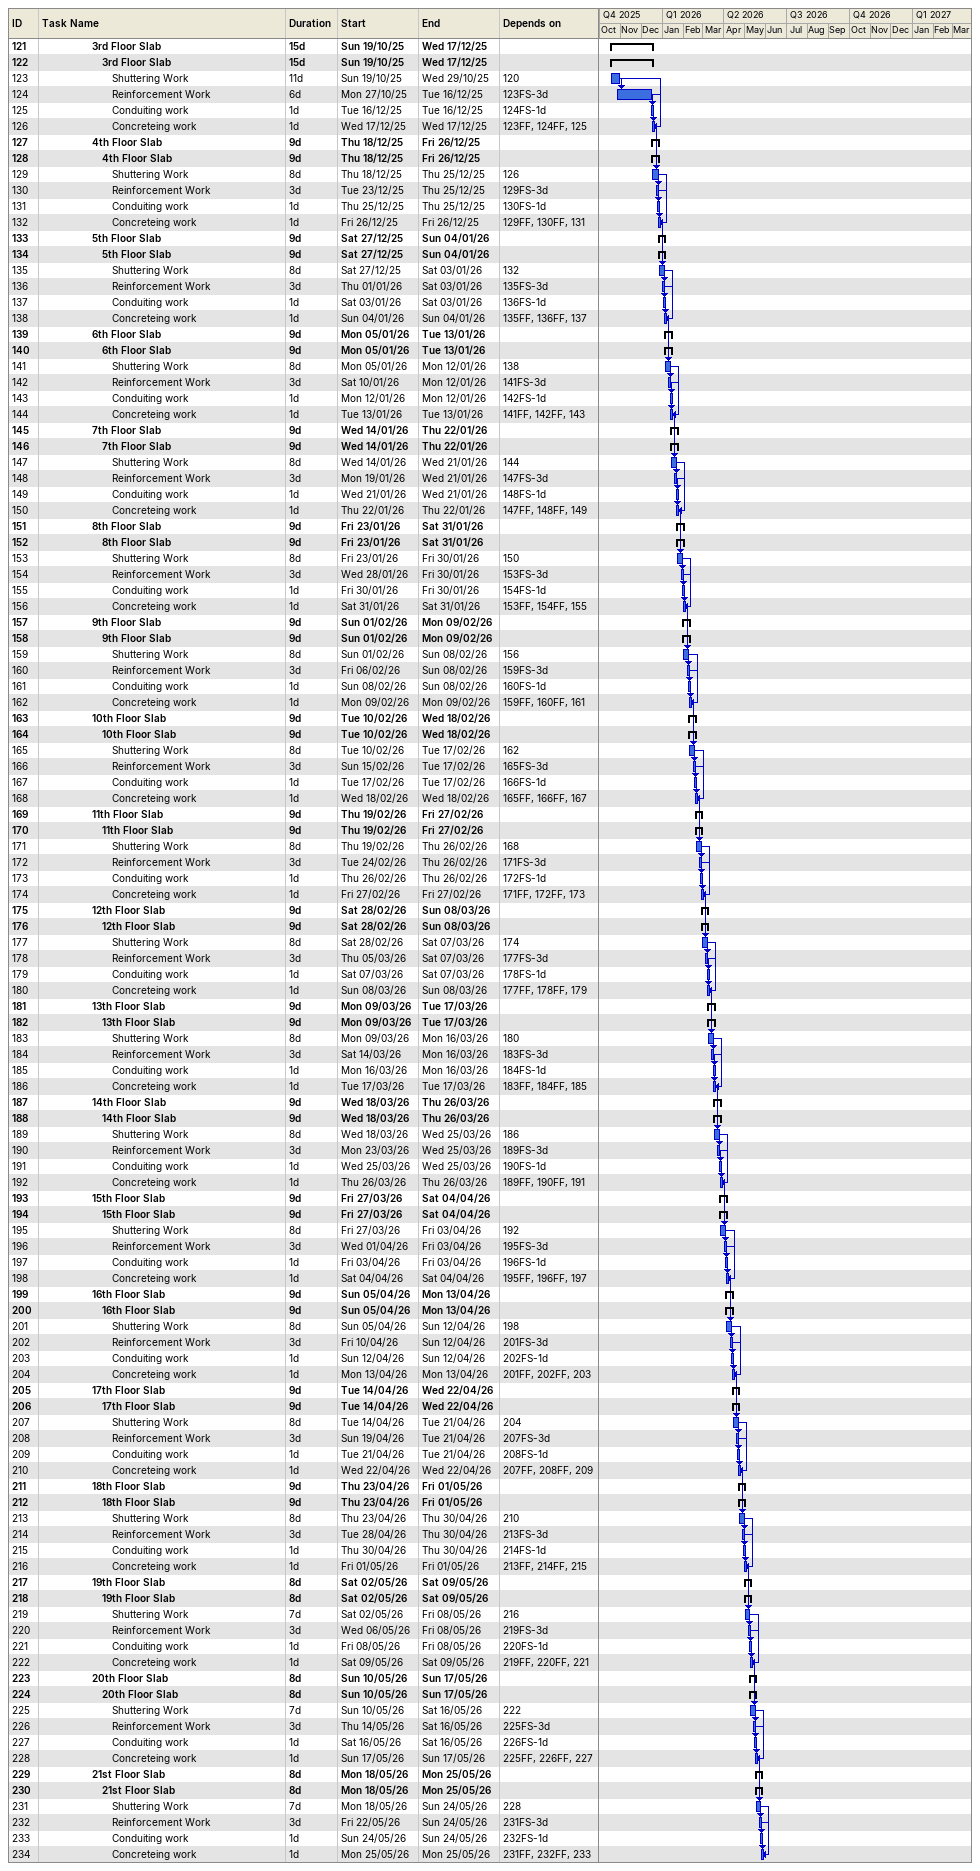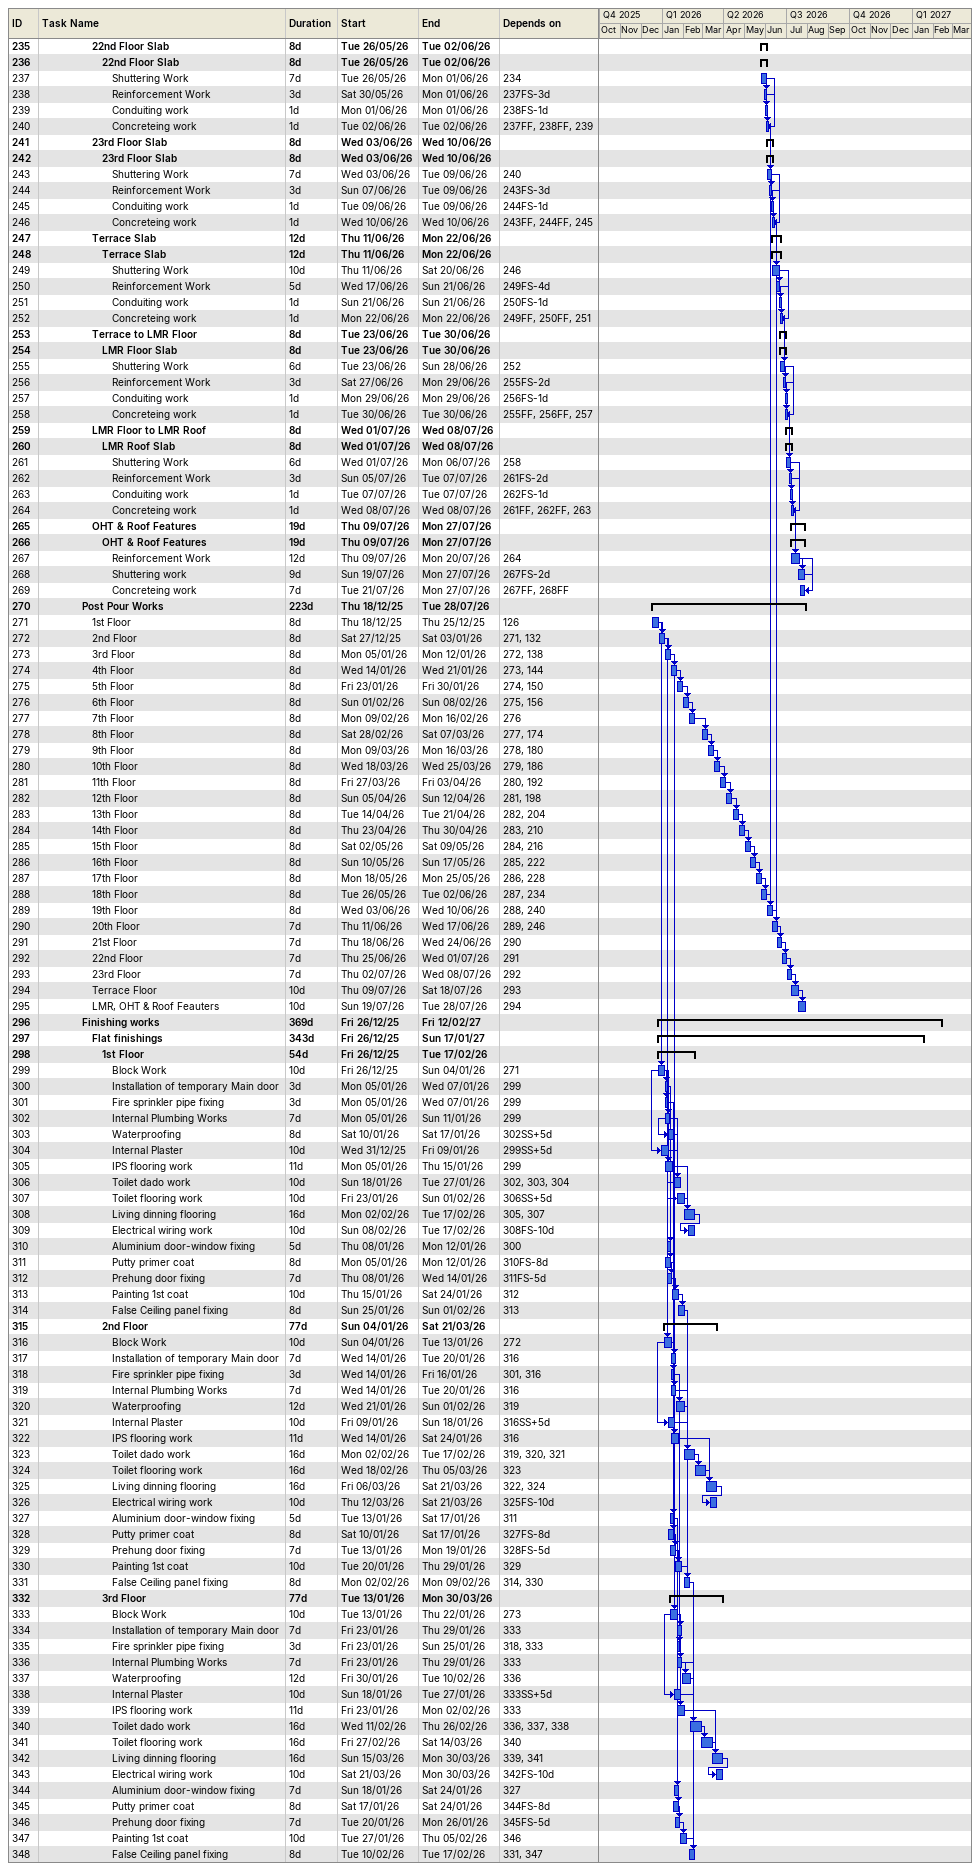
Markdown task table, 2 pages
| ID | Level | Task | Duration | Start | Finish | Predecessors |
|---|---|---|---|---|---|---|
| 121 | 6 | **3rd Floor Slab** | 15d | 2025-10-19 | 2025-12-17 |  |
| 122 | 7 | **3rd Floor Slab** | 15d | 2025-10-19 | 2025-12-17 |  |
| 123 | 8 | Shuttering Work | 11d | 2025-10-19 | 2025-10-29 | 120 |
| 124 | 8 | Reinforcement Work | 6d | 2025-10-27 | 2025-12-16 | 123FS-3d |
| 125 | 8 | Conduiting work | 1d | 2025-12-16 | 2025-12-16 | 124FS-1d |
| 126 | 8 | Concreteing work | 1d | 2025-12-17 | 2025-12-17 | 123FF, 124FF, 125 |
| 127 | 6 | **4th Floor Slab** | 9d | 2025-12-18 | 2025-12-26 |  |
| 128 | 7 | **4th Floor Slab** | 9d | 2025-12-18 | 2025-12-26 |  |
| 129 | 8 | Shuttering Work | 8d | 2025-12-18 | 2025-12-25 | 126 |
| 130 | 8 | Reinforcement Work | 3d | 2025-12-23 | 2025-12-25 | 129FS-3d |
| 131 | 8 | Conduiting work | 1d | 2025-12-25 | 2025-12-25 | 130FS-1d |
| 132 | 8 | Concreteing work | 1d | 2025-12-26 | 2025-12-26 | 129FF, 130FF, 131 |
| 133 | 6 | **5th Floor Slab** | 9d | 2025-12-27 | 2026-01-04 |  |
| 134 | 7 | **5th Floor Slab** | 9d | 2025-12-27 | 2026-01-04 |  |
| 135 | 8 | Shuttering Work | 8d | 2025-12-27 | 2026-01-03 | 132 |
| 136 | 8 | Reinforcement Work | 3d | 2026-01-01 | 2026-01-03 | 135FS-3d |
| 137 | 8 | Conduiting work | 1d | 2026-01-03 | 2026-01-03 | 136FS-1d |
| 138 | 8 | Concreteing work | 1d | 2026-01-04 | 2026-01-04 | 135FF, 136FF, 137 |
| 139 | 6 | **6th Floor Slab** | 9d | 2026-01-05 | 2026-01-13 |  |
| 140 | 7 | **6th Floor Slab** | 9d | 2026-01-05 | 2026-01-13 |  |
| 141 | 8 | Shuttering Work | 8d | 2026-01-05 | 2026-01-12 | 138 |
| 142 | 8 | Reinforcement Work | 3d | 2026-01-10 | 2026-01-12 | 141FS-3d |
| 143 | 8 | Conduiting work | 1d | 2026-01-12 | 2026-01-12 | 142FS-1d |
| 144 | 8 | Concreteing work | 1d | 2026-01-13 | 2026-01-13 | 141FF, 142FF, 143 |
| 145 | 6 | **7th Floor Slab** | 9d | 2026-01-14 | 2026-01-22 |  |
| 146 | 7 | **7th Floor Slab** | 9d | 2026-01-14 | 2026-01-22 |  |
| 147 | 8 | Shuttering Work | 8d | 2026-01-14 | 2026-01-21 | 144 |
| 148 | 8 | Reinforcement Work | 3d | 2026-01-19 | 2026-01-21 | 147FS-3d |
| 149 | 8 | Conduiting work | 1d | 2026-01-21 | 2026-01-21 | 148FS-1d |
| 150 | 8 | Concreteing work | 1d | 2026-01-22 | 2026-01-22 | 147FF, 148FF, 149 |
| 151 | 6 | **8th Floor Slab** | 9d | 2026-01-23 | 2026-01-31 |  |
| 152 | 7 | **8th Floor Slab** | 9d | 2026-01-23 | 2026-01-31 |  |
| 153 | 8 | Shuttering Work | 8d | 2026-01-23 | 2026-01-30 | 150 |
| 154 | 8 | Reinforcement Work | 3d | 2026-01-28 | 2026-01-30 | 153FS-3d |
| 155 | 8 | Conduiting work | 1d | 2026-01-30 | 2026-01-30 | 154FS-1d |
| 156 | 8 | Concreteing work | 1d | 2026-01-31 | 2026-01-31 | 153FF, 154FF, 155 |
| 157 | 6 | **9th Floor Slab** | 9d | 2026-02-01 | 2026-02-09 |  |
| 158 | 7 | **9th Floor Slab** | 9d | 2026-02-01 | 2026-02-09 |  |
| 159 | 8 | Shuttering Work | 8d | 2026-02-01 | 2026-02-08 | 156 |
| 160 | 8 | Reinforcement Work | 3d | 2026-02-06 | 2026-02-08 | 159FS-3d |
| 161 | 8 | Conduiting work | 1d | 2026-02-08 | 2026-02-08 | 160FS-1d |
| 162 | 8 | Concreteing work | 1d | 2026-02-09 | 2026-02-09 | 159FF, 160FF, 161 |
| 163 | 6 | **10th Floor Slab** | 9d | 2026-02-10 | 2026-02-18 |  |
| 164 | 7 | **10th Floor Slab** | 9d | 2026-02-10 | 2026-02-18 |  |
| 165 | 8 | Shuttering Work | 8d | 2026-02-10 | 2026-02-17 | 162 |
| 166 | 8 | Reinforcement Work | 3d | 2026-02-15 | 2026-02-17 | 165FS-3d |
| 167 | 8 | Conduiting work | 1d | 2026-02-17 | 2026-02-17 | 166FS-1d |
| 168 | 8 | Concreteing work | 1d | 2026-02-18 | 2026-02-18 | 165FF, 166FF, 167 |
| 169 | 6 | **11th Floor Slab** | 9d | 2026-02-19 | 2026-02-27 |  |
| 170 | 7 | **11th Floor Slab** | 9d | 2026-02-19 | 2026-02-27 |  |
| 171 | 8 | Shuttering Work | 8d | 2026-02-19 | 2026-02-26 | 168 |
| 172 | 8 | Reinforcement Work | 3d | 2026-02-24 | 2026-02-26 | 171FS-3d |
| 173 | 8 | Conduiting work | 1d | 2026-02-26 | 2026-02-26 | 172FS-1d |
| 174 | 8 | Concreteing work | 1d | 2026-02-27 | 2026-02-27 | 171FF, 172FF, 173 |
| 175 | 6 | **12th Floor Slab** | 9d | 2026-02-28 | 2026-03-08 |  |
| 176 | 7 | **12th Floor Slab** | 9d | 2026-02-28 | 2026-03-08 |  |
| 177 | 8 | Shuttering Work | 8d | 2026-02-28 | 2026-03-07 | 174 |
| 178 | 8 | Reinforcement Work | 3d | 2026-03-05 | 2026-03-07 | 177FS-3d |
| 179 | 8 | Conduiting work | 1d | 2026-03-07 | 2026-03-07 | 178FS-1d |
| 180 | 8 | Concreteing work | 1d | 2026-03-08 | 2026-03-08 | 177FF, 178FF, 179 |
| 181 | 6 | **13th Floor Slab** | 9d | 2026-03-09 | 2026-03-17 |  |
| 182 | 7 | **13th Floor Slab** | 9d | 2026-03-09 | 2026-03-17 |  |
| 183 | 8 | Shuttering Work | 8d | 2026-03-09 | 2026-03-16 | 180 |
| 184 | 8 | Reinforcement Work | 3d | 2026-03-14 | 2026-03-16 | 183FS-3d |
| 185 | 8 | Conduiting work | 1d | 2026-03-16 | 2026-03-16 | 184FS-1d |
| 186 | 8 | Concreteing work | 1d | 2026-03-17 | 2026-03-17 | 183FF, 184FF, 185 |
| 187 | 6 | **14th Floor Slab** | 9d | 2026-03-18 | 2026-03-26 |  |
| 188 | 7 | **14th Floor Slab** | 9d | 2026-03-18 | 2026-03-26 |  |
| 189 | 8 | Shuttering Work | 8d | 2026-03-18 | 2026-03-25 | 186 |
| 190 | 8 | Reinforcement Work | 3d | 2026-03-23 | 2026-03-25 | 189FS-3d |
| 191 | 8 | Conduiting work | 1d | 2026-03-25 | 2026-03-25 | 190FS-1d |
| 192 | 8 | Concreteing work | 1d | 2026-03-26 | 2026-03-26 | 189FF, 190FF, 191 |
| 193 | 6 | **15th Floor Slab** | 9d | 2026-03-27 | 2026-04-04 |  |
| 194 | 7 | **15th Floor Slab** | 9d | 2026-03-27 | 2026-04-04 |  |
| 195 | 8 | Shuttering Work | 8d | 2026-03-27 | 2026-04-03 | 192 |
| 196 | 8 | Reinforcement Work | 3d | 2026-04-01 | 2026-04-03 | 195FS-3d |
| 197 | 8 | Conduiting work | 1d | 2026-04-03 | 2026-04-03 | 196FS-1d |
| 198 | 8 | Concreteing work | 1d | 2026-04-04 | 2026-04-04 | 195FF, 196FF, 197 |
| 199 | 6 | **16th Floor Slab** | 9d | 2026-04-05 | 2026-04-13 |  |
| 200 | 7 | **16th Floor Slab** | 9d | 2026-04-05 | 2026-04-13 |  |
| 201 | 8 | Shuttering Work | 8d | 2026-04-05 | 2026-04-12 | 198 |
| 202 | 8 | Reinforcement Work | 3d | 2026-04-10 | 2026-04-12 | 201FS-3d |
| 203 | 8 | Conduiting work | 1d | 2026-04-12 | 2026-04-12 | 202FS-1d |
| 204 | 8 | Concreteing work | 1d | 2026-04-13 | 2026-04-13 | 201FF, 202FF, 203 |
| 205 | 6 | **17th Floor Slab** | 9d | 2026-04-14 | 2026-04-22 |  |
| 206 | 7 | **17th Floor Slab** | 9d | 2026-04-14 | 2026-04-22 |  |
| 207 | 8 | Shuttering Work | 8d | 2026-04-14 | 2026-04-21 | 204 |
| 208 | 8 | Reinforcement Work | 3d | 2026-04-19 | 2026-04-21 | 207FS-3d |
| 209 | 8 | Conduiting work | 1d | 2026-04-21 | 2026-04-21 | 208FS-1d |
| 210 | 8 | Concreteing work | 1d | 2026-04-22 | 2026-04-22 | 207FF, 208FF, 209 |
| 211 | 6 | **18th Floor Slab** | 9d | 2026-04-23 | 2026-05-01 |  |
| 212 | 7 | **18th Floor Slab** | 9d | 2026-04-23 | 2026-05-01 |  |
| 213 | 8 | Shuttering Work | 8d | 2026-04-23 | 2026-04-30 | 210 |
| 214 | 8 | Reinforcement Work | 3d | 2026-04-28 | 2026-04-30 | 213FS-3d |
| 215 | 8 | Conduiting work | 1d | 2026-04-30 | 2026-04-30 | 214FS-1d |
| 216 | 8 | Concreteing work | 1d | 2026-05-01 | 2026-05-01 | 213FF, 214FF, 215 |
| 217 | 6 | **19th Floor Slab** | 8d | 2026-05-02 | 2026-05-09 |  |
| 218 | 7 | **19th Floor Slab** | 8d | 2026-05-02 | 2026-05-09 |  |
| 219 | 8 | Shuttering Work | 7d | 2026-05-02 | 2026-05-08 | 216 |
| 220 | 8 | Reinforcement Work | 3d | 2026-05-06 | 2026-05-08 | 219FS-3d |
| 221 | 8 | Conduiting work | 1d | 2026-05-08 | 2026-05-08 | 220FS-1d |
| 222 | 8 | Concreteing work | 1d | 2026-05-09 | 2026-05-09 | 219FF, 220FF, 221 |
| 223 | 6 | **20th Floor Slab** | 8d | 2026-05-10 | 2026-05-17 |  |
| 224 | 7 | **20th Floor Slab** | 8d | 2026-05-10 | 2026-05-17 |  |
| 225 | 8 | Shuttering Work | 7d | 2026-05-10 | 2026-05-16 | 222 |
| 226 | 8 | Reinforcement Work | 3d | 2026-05-14 | 2026-05-16 | 225FS-3d |
| 227 | 8 | Conduiting work | 1d | 2026-05-16 | 2026-05-16 | 226FS-1d |
| 228 | 8 | Concreteing work | 1d | 2026-05-17 | 2026-05-17 | 225FF, 226FF, 227 |
| 229 | 6 | **21st Floor Slab** | 8d | 2026-05-18 | 2026-05-25 |  |
| 230 | 7 | **21st Floor Slab** | 8d | 2026-05-18 | 2026-05-25 |  |
| 231 | 8 | Shuttering Work | 7d | 2026-05-18 | 2026-05-24 | 228 |
| 232 | 8 | Reinforcement Work | 3d | 2026-05-22 | 2026-05-24 | 231FS-3d |
| 233 | 8 | Conduiting work | 1d | 2026-05-24 | 2026-05-24 | 232FS-1d |
| 234 | 8 | Concreteing work | 1d | 2026-05-25 | 2026-05-25 | 231FF, 232FF, 233 |
| 235 | 6 | **22nd Floor Slab** | 8d | 2026-05-26 | 2026-06-02 |  |
| 236 | 7 | **22nd Floor Slab** | 8d | 2026-05-26 | 2026-06-02 |  |
| 237 | 8 | Shuttering Work | 7d | 2026-05-26 | 2026-06-01 | 234 |
| 238 | 8 | Reinforcement Work | 3d | 2026-05-30 | 2026-06-01 | 237FS-3d |
| 239 | 8 | Conduiting work | 1d | 2026-06-01 | 2026-06-01 | 238FS-1d |
| 240 | 8 | Concreteing work | 1d | 2026-06-02 | 2026-06-02 | 237FF, 238FF, 239 |
| 241 | 6 | **23rd Floor Slab** | 8d | 2026-06-03 | 2026-06-10 |  |
| 242 | 7 | **23rd Floor Slab** | 8d | 2026-06-03 | 2026-06-10 |  |
| 243 | 8 | Shuttering Work | 7d | 2026-06-03 | 2026-06-09 | 240 |
| 244 | 8 | Reinforcement Work | 3d | 2026-06-07 | 2026-06-09 | 243FS-3d |
| 245 | 8 | Conduiting work | 1d | 2026-06-09 | 2026-06-09 | 244FS-1d |
| 246 | 8 | Concreteing work | 1d | 2026-06-10 | 2026-06-10 | 243FF, 244FF, 245 |
| 247 | 6 | **Terrace Slab** | 12d | 2026-06-11 | 2026-06-22 |  |
| 248 | 7 | **Terrace Slab** | 12d | 2026-06-11 | 2026-06-22 |  |
| 249 | 8 | Shuttering Work | 10d | 2026-06-11 | 2026-06-20 | 246 |
| 250 | 8 | Reinforcement Work | 5d | 2026-06-17 | 2026-06-21 | 249FS-4d |
| 251 | 8 | Conduiting work | 1d | 2026-06-21 | 2026-06-21 | 250FS-1d |
| 252 | 8 | Concreteing work | 1d | 2026-06-22 | 2026-06-22 | 249FF, 250FF, 251 |
| 253 | 6 | **Terrace to LMR Floor** | 8d | 2026-06-23 | 2026-06-30 |  |
| 254 | 7 | **LMR Floor Slab** | 8d | 2026-06-23 | 2026-06-30 |  |
| 255 | 8 | Shuttering Work | 6d | 2026-06-23 | 2026-06-28 | 252 |
| 256 | 8 | Reinforcement Work | 3d | 2026-06-27 | 2026-06-29 | 255FS-2d |
| 257 | 8 | Conduiting work | 1d | 2026-06-29 | 2026-06-29 | 256FS-1d |
| 258 | 8 | Concreteing work | 1d | 2026-06-30 | 2026-06-30 | 255FF, 256FF, 257 |
| 259 | 6 | **LMR Floor to LMR Roof** | 8d | 2026-07-01 | 2026-07-08 |  |
| 260 | 7 | **LMR Roof Slab** | 8d | 2026-07-01 | 2026-07-08 |  |
| 261 | 8 | Shuttering Work | 6d | 2026-07-01 | 2026-07-06 | 258 |
| 262 | 8 | Reinforcement Work | 3d | 2026-07-05 | 2026-07-07 | 261FS-2d |
| 263 | 8 | Conduiting work | 1d | 2026-07-07 | 2026-07-07 | 262FS-1d |
| 264 | 8 | Concreteing work | 1d | 2026-07-08 | 2026-07-08 | 261FF, 262FF, 263 |
| 265 | 6 | **OHT & Roof Features** | 19d | 2026-07-09 | 2026-07-27 |  |
| 266 | 7 | **OHT & Roof Features** | 19d | 2026-07-09 | 2026-07-27 |  |
| 267 | 8 | Reinforcement Work | 12d | 2026-07-09 | 2026-07-20 | 264 |
| 268 | 8 | Shuttering work | 9d | 2026-07-19 | 2026-07-27 | 267FS-2d |
| 269 | 8 | Concreteing work | 7d | 2026-07-21 | 2026-07-27 | 267FF, 268FF |
| 270 | 5 | **Post Pour Works** | 223d | 2025-12-18 | 2026-07-28 |  |
| 271 | 6 | 1st Floor | 8d | 2025-12-18 | 2025-12-25 | 126 |
| 272 | 6 | 2nd Floor | 8d | 2025-12-27 | 2026-01-03 | 271, 132 |
| 273 | 6 | 3rd Floor | 8d | 2026-01-05 | 2026-01-12 | 272, 138 |
| 274 | 6 | 4th Floor | 8d | 2026-01-14 | 2026-01-21 | 273, 144 |
| 275 | 6 | 5th Floor | 8d | 2026-01-23 | 2026-01-30 | 274, 150 |
| 276 | 6 | 6th Floor | 8d | 2026-02-01 | 2026-02-08 | 275, 156 |
| 277 | 6 | 7th Floor | 8d | 2026-02-09 | 2026-02-16 | 276 |
| 278 | 6 | 8th Floor | 8d | 2026-02-28 | 2026-03-07 | 277, 174 |
| 279 | 6 | 9th Floor | 8d | 2026-03-09 | 2026-03-16 | 278, 180 |
| 280 | 6 | 10th Floor | 8d | 2026-03-18 | 2026-03-25 | 279, 186 |
| 281 | 6 | 11th Floor | 8d | 2026-03-27 | 2026-04-03 | 280, 192 |
| 282 | 6 | 12th Floor | 8d | 2026-04-05 | 2026-04-12 | 281, 198 |
| 283 | 6 | 13th Floor | 8d | 2026-04-14 | 2026-04-21 | 282, 204 |
| 284 | 6 | 14th Floor | 8d | 2026-04-23 | 2026-04-30 | 283, 210 |
| 285 | 6 | 15th Floor | 8d | 2026-05-02 | 2026-05-09 | 284, 216 |
| 286 | 6 | 16th Floor | 8d | 2026-05-10 | 2026-05-17 | 285, 222 |
| 287 | 6 | 17th Floor | 8d | 2026-05-18 | 2026-05-25 | 286, 228 |
| 288 | 6 | 18th Floor | 8d | 2026-05-26 | 2026-06-02 | 287, 234 |
| 289 | 6 | 19th Floor | 8d | 2026-06-03 | 2026-06-10 | 288, 240 |
| 290 | 6 | 20th Floor | 7d | 2026-06-11 | 2026-06-17 | 289, 246 |
| 291 | 6 | 21st Floor | 7d | 2026-06-18 | 2026-06-24 | 290 |
| 292 | 6 | 22nd Floor | 7d | 2026-06-25 | 2026-07-01 | 291 |
| 293 | 6 | 23rd Floor | 7d | 2026-07-02 | 2026-07-08 | 292 |
| 294 | 6 | Terrace Floor | 10d | 2026-07-09 | 2026-07-18 | 293 |
| 295 | 6 | LMR, OHT & Roof Feauters | 10d | 2026-07-19 | 2026-07-28 | 294 |
| 296 | 5 | **Finishing works** | 369d | 2025-12-26 | 2027-02-12 |  |
| 297 | 6 | **Flat finishings** | 343d | 2025-12-26 | 2027-01-17 |  |
| 298 | 7 | **1st Floor** | 54d | 2025-12-26 | 2026-02-17 |  |
| 299 | 8 | Block Work | 10d | 2025-12-26 | 2026-01-04 | 271 |
| 300 | 8 | Installation of temporary Main door | 3d | 2026-01-05 | 2026-01-07 | 299 |
| 301 | 8 | Fire sprinkler pipe fixing | 3d | 2026-01-05 | 2026-01-07 | 299 |
| 302 | 8 | Internal Plumbing Works | 7d | 2026-01-05 | 2026-01-11 | 299 |
| 303 | 8 | Waterproofing | 8d | 2026-01-10 | 2026-01-17 | 302SS+5d |
| 304 | 8 | Internal Plaster | 10d | 2025-12-31 | 2026-01-09 | 299SS+5d |
| 305 | 8 | IPS flooring work | 11d | 2026-01-05 | 2026-01-15 | 299 |
| 306 | 8 | Toilet dado work | 10d | 2026-01-18 | 2026-01-27 | 302, 303, 304 |
| 307 | 8 | Toilet flooring work | 10d | 2026-01-23 | 2026-02-01 | 306SS+5d |
| 308 | 8 | Living dinning flooring | 16d | 2026-02-02 | 2026-02-17 | 305, 307 |
| 309 | 8 | Electrical wiring work | 10d | 2026-02-08 | 2026-02-17 | 308FS-10d |
| 310 | 8 | Aluminium door-window fixing | 5d | 2026-01-08 | 2026-01-12 | 300 |
| 311 | 8 | Putty primer coat | 8d | 2026-01-05 | 2026-01-12 | 310FS-8d |
| 312 | 8 | Prehung door fixing | 7d | 2026-01-08 | 2026-01-14 | 311FS-5d |
| 313 | 8 | Painting 1st coat | 10d | 2026-01-15 | 2026-01-24 | 312 |
| 314 | 8 | False Ceiling panel fixing | 8d | 2026-01-25 | 2026-02-01 | 313 |
| 315 | 7 | **2nd Floor** | 77d | 2026-01-04 | 2026-03-21 |  |
| 316 | 8 | Block Work | 10d | 2026-01-04 | 2026-01-13 | 272 |
| 317 | 8 | Installation of temporary Main door | 7d | 2026-01-14 | 2026-01-20 | 316 |
| 318 | 8 | Fire sprinkler pipe fixing | 3d | 2026-01-14 | 2026-01-16 | 301, 316 |
| 319 | 8 | Internal Plumbing Works | 7d | 2026-01-14 | 2026-01-20 | 316 |
| 320 | 8 | Waterproofing | 12d | 2026-01-21 | 2026-02-01 | 319 |
| 321 | 8 | Internal Plaster | 10d | 2026-01-09 | 2026-01-18 | 316SS+5d |
| 322 | 8 | IPS flooring work | 11d | 2026-01-14 | 2026-01-24 | 316 |
| 323 | 8 | Toilet dado work | 16d | 2026-02-02 | 2026-02-17 | 319, 320, 321 |
| 324 | 8 | Toilet flooring work | 16d | 2026-02-18 | 2026-03-05 | 323 |
| 325 | 8 | Living dinning flooring | 16d | 2026-03-06 | 2026-03-21 | 322, 324 |
| 326 | 8 | Electrical wiring work | 10d | 2026-03-12 | 2026-03-21 | 325FS-10d |
| 327 | 8 | Aluminium door-window fixing | 5d | 2026-01-13 | 2026-01-17 | 311 |
| 328 | 8 | Putty primer coat | 8d | 2026-01-10 | 2026-01-17 | 327FS-8d |
| 329 | 8 | Prehung door fixing | 7d | 2026-01-13 | 2026-01-19 | 328FS-5d |
| 330 | 8 | Painting 1st coat | 10d | 2026-01-20 | 2026-01-29 | 329 |
| 331 | 8 | False Ceiling panel fixing | 8d | 2026-02-02 | 2026-02-09 | 314, 330 |
| 332 | 7 | **3rd Floor** | 77d | 2026-01-13 | 2026-03-30 |  |
| 333 | 8 | Block Work | 10d | 2026-01-13 | 2026-01-22 | 273 |
| 334 | 8 | Installation of temporary Main door | 7d | 2026-01-23 | 2026-01-29 | 333 |
| 335 | 8 | Fire sprinkler pipe fixing | 3d | 2026-01-23 | 2026-01-25 | 318, 333 |
| 336 | 8 | Internal Plumbing Works | 7d | 2026-01-23 | 2026-01-29 | 333 |
| 337 | 8 | Waterproofing | 12d | 2026-01-30 | 2026-02-10 | 336 |
| 338 | 8 | Internal Plaster | 10d | 2026-01-18 | 2026-01-27 | 333SS+5d |
| 339 | 8 | IPS flooring work | 11d | 2026-01-23 | 2026-02-02 | 333 |
| 340 | 8 | Toilet dado work | 16d | 2026-02-11 | 2026-02-26 | 336, 337, 338 |
| 341 | 8 | Toilet flooring work | 16d | 2026-02-27 | 2026-03-14 | 340 |
| 342 | 8 | Living dinning flooring | 16d | 2026-03-15 | 2026-03-30 | 339, 341 |
| 343 | 8 | Electrical wiring work | 10d | 2026-03-21 | 2026-03-30 | 342FS-10d |
| 344 | 8 | Aluminium door-window fixing | 7d | 2026-01-18 | 2026-01-24 | 327 |
| 345 | 8 | Putty primer coat | 8d | 2026-01-17 | 2026-01-24 | 344FS-8d |
| 346 | 8 | Prehung door fixing | 7d | 2026-01-20 | 2026-01-26 | 345FS-5d |
| 347 | 8 | Painting 1st coat | 10d | 2026-01-27 | 2026-02-05 | 346 |
| 348 | 8 | False Ceiling panel fixing | 8d | 2026-02-10 | 2026-02-17 | 331, 347 |
